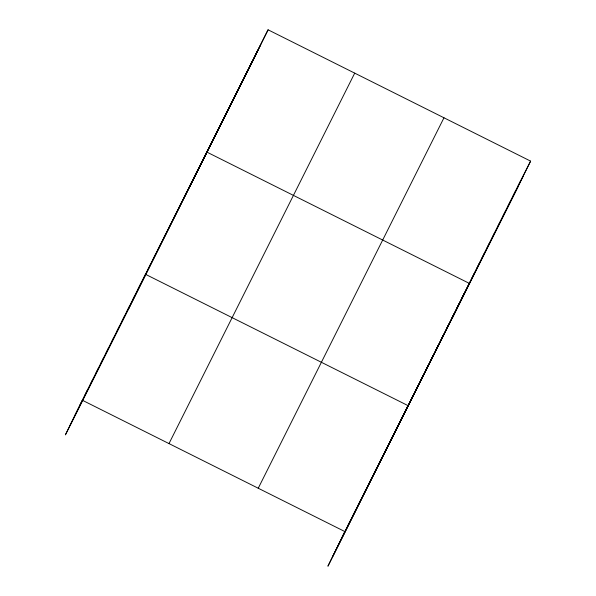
<?xml version="1.0" encoding="UTF-8"?>
<svg xmlns="http://www.w3.org/2000/svg" width="596" height="596" viewBox="0 0 596 596"><rect width="100%" height="100%" fill="white"/><g stroke="black" fill="none" stroke-linecap="round" stroke-linejoin="round"><path stroke-width="0.89" d="M85.034 395.036L87.619 389.754M90.301 384.539L92.887 379.257M95.561 374.042L98.146 368.768M100.821 363.545L103.406 358.27M106.088 353.048L108.673 347.773M111.348 342.551L113.933 337.276M116.607 332.054L119.193 326.779M121.875 321.564L124.46 316.282M127.134 311.067L129.719 305.785M132.394 300.57L134.979 295.288M137.661 290.073L140.246 284.799M128.542 308.929L145.506 274.302L408.029 405.615L391.065 440.243M148.031 269.392L150.617 264.11M153.135 259.2L155.72 253.926M158.245 249.016L160.831 243.734M163.349 238.825L165.934 233.55M168.459 228.64L171.045 223.358M173.563 218.449L176.148 213.174M178.673 208.265L181.258 202.99M183.777 198.081L186.362 192.799M188.887 187.889L191.472 182.614M193.991 177.705L196.583 172.423M189.826 186.682L206.797 152.047L469.313 283.368L452.349 317.996M209.315 147.137L211.9 141.863M214.426 136.953L217.011 131.671M219.529 126.762L222.114 121.487M224.64 116.578L227.225 111.303M229.743 106.393L232.328 101.111M234.854 96.202L237.439 90.927M239.957 86.018L242.542 80.736M245.068 75.826L247.653 70.552M250.178 65.642L252.764 60.36M255.282 55.45L257.867 50.176M268.081 29.8L65.396 434.879L82.36 400.251L344.883 531.572L327.919 566.2L530.604 161.121L268.081 29.8L79.775 405.533M347.557 526.35L350.143 521.075M352.825 515.853L355.41 510.578M358.084 505.363L360.669 500.081M363.344 494.866L365.929 489.584M368.611 484.369L371.196 479.087M373.871 473.872L376.456 468.59M379.13 463.375L381.716 458.1M384.39 452.878L386.983 447.603M389.657 442.381L392.243 437.106M394.917 431.884L397.502 426.609M400.177 421.387L402.769 416.112M410.547 400.706L413.132 395.431M415.658 390.522L418.243 385.24M420.761 380.33L423.346 375.055M425.872 370.146L428.457 364.864M430.983 359.954L433.568 354.68M436.086 349.77L438.671 344.495M441.196 339.586L443.782 334.304M446.3 329.394L448.885 324.12M451.41 319.21L453.996 313.928M456.514 309.019L459.099 303.744M461.624 298.834L464.209 293.552M471.838 278.459L474.423 273.177M476.942 268.267L479.534 262.992M482.052 258.083L484.637 252.808M487.163 247.899L489.748 242.617M492.266 237.707L494.851 232.433M497.377 227.523L499.962 222.241M502.48 217.331L505.065 212.057M507.591 207.147L510.176 201.865M512.694 196.956L515.279 191.681M517.805 186.772L520.39 181.489M75.029 415.218L260.75 44.767M70.142 425.194L255.863 54.743M168.996 443.588L354.717 73.137M258.247 488.236L443.975 117.784M342.298 536.847L530.604 161.121M337.552 546.532L523.273 176.081M332.665 556.515L518.386 186.064"/></g></svg>
